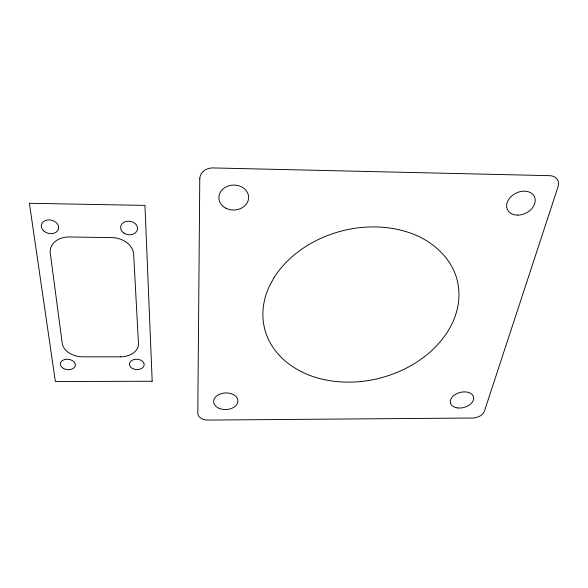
<?xml version="1.0" encoding="UTF-8"?>
<svg xmlns="http://www.w3.org/2000/svg" width="588" height="588" viewBox="0 0 588 588"><rect width="100%" height="100%" fill="white"/><g stroke="black" fill="none" stroke-linecap="round" stroke-linejoin="round"><path stroke-width="0.88" d="M199.773 178.833L197.803 413.239A10.334 6.953 -1.7 0 0 208.005 420.075L472.605 418.017A10.106 6.439 -14.9 0 0 484.394 411.262L558.108 186.58A13.12 9.717 -28 0 0 549.515 175.665L213.04 167.925A13.032 11.076 1.5 0 0 199.773 178.833M273.788 278.036L269.598 285.746A107.045 79.086 -12.4 0 0 265.923 333.146C274.118 357.526 297.594 373.461 321.842 379.076A94.617 69.649 -11.6 0 0 376.636 378.929C404.11 372.535 430.284 357.261 446.343 333.661A107.104 79.52 -11.3 0 0 458.508 287.392C455.332 259.822 431.783 239.081 406.183 231.672A95.778 71.28 -12.1 0 0 342.863 230.68C315.3 237.662 289.127 253.634 273.788 278.036M152.182 381.245L55.368 381.538L29.4 203.286L144.957 205.396L152.182 381.245M120.518 356.82L82.945 356.828A19.272 13.59 6.7 0 1 62.232 343.304L50.289 253.332A21.197 16.141 11.1 0 1 69.413 236.986L111.764 237.596A20.867 16.155 8.2 0 1 133.667 254.361L138.452 343.421A19.029 13.583 4.6 0 1 120.518 356.82M457.831 407.962A11.951 7.747 -14.7 0 0 473.568 396.988A11.951 7.747 -14.7 0 0 454.59 394.93A11.951 7.747 -14.7 0 0 457.831 407.962M219.317 408.447A12.172 8.306 -2.5 0 0 237.934 401.259A12.172 8.306 -2.5 0 0 220.074 394.041A12.172 8.306 -2.5 0 0 219.317 408.447M517.962 215.105A14.965 11.15 -26 0 0 534.514 196.906A14.965 11.15 -26 0 0 510.266 197.384A14.965 11.15 -26 0 0 517.962 215.105M225.741 208.13A14.891 12.473 -1.6 0 0 248.621 197.972A14.891 12.473 -1.6 0 0 226.88 186.536A14.891 12.473 -1.6 0 0 225.741 208.13M132.756 368.661A7.401 5.196 3.1 0 0 144.192 364.905A7.401 5.196 3.1 0 0 133.469 359.687A7.401 5.196 3.1 0 0 132.756 368.661M123.825 233.061A8.511 6.777 8.2 0 0 137.46 229.401A8.511 6.777 8.2 0 0 125.92 221.507A8.511 6.777 8.2 0 0 123.825 233.061M43.74 230.908A8.783 6.762 13.9 0 0 58.322 229.46A8.783 6.762 13.9 0 0 47.878 219.919A8.783 6.762 13.9 0 0 43.74 230.908M63.46 368.456A7.571 5.204 6.7 0 0 75.367 365.457A7.571 5.204 6.7 0 0 64.739 359.533A7.571 5.204 6.7 0 0 63.46 368.456"/></g></svg>
